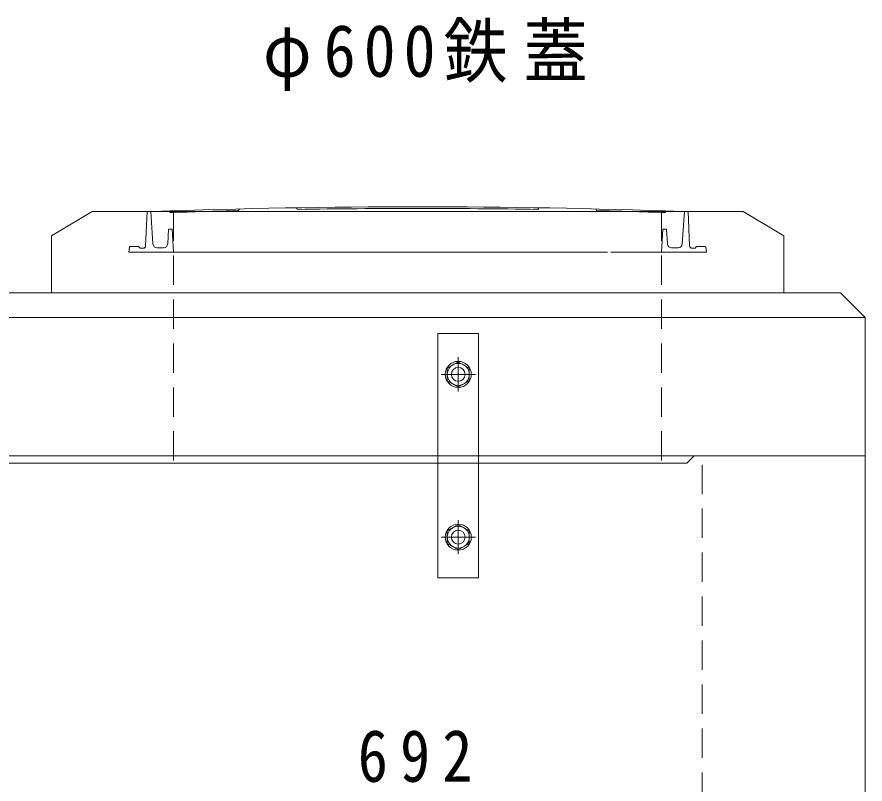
# Model space of a CAD drawing. Units: millimetres, scale not verified. Extents: x -5968 to 5968, y -4228 to 4228.
# Drawn here: x -3158 to -2116, y -1423 to -481 of the extents above; entities that cross this region are included whole.
import ezdxf

# ---------------------------------------------------------------- set-up
doc = ezdxf.new("R2010")
doc.units = ezdxf.units.MM
doc.header["$LTSCALE"] = 30
doc.linetypes.add('CHAIN1', pattern=[8, 5, -1, 1, -1])
doc.linetypes.add('DASHED1', pattern=[1.8, 1.2, -0.6])
doc.layers.add('0-1_製品図', color=4, linetype='Continuous', lineweight=9)
doc.layers.add('0-6_寸法', color=4, linetype='Continuous', lineweight=9)
doc.styles.add('ＭＳ ゴシック', font='')
doc.styles.get('ＭＳ ゴシック').set_extended_font_data('MS Gothic')

msp = doc.modelspace()

# ---------------------------------------------------------------- linework, layer by layer
at = {"layer": '0-1_製品図', "color": 7, "linetype": 'DASHED1'}
for p, q in [((-2965.93, -719.77), (-2965.93, -1028.77)), ((-2365.93, -719.77), (-2365.93, -1028.77)), ((-2315.93, -1660.77), (-2315.93, -1019.77))]:
    msp.add_line(p, q, dxfattribs=at)
at = {"layer": '0-1_製品図', "color": 3}
for p, q in [((-2145.93, -819.77), (-3415.93, -819.77)), ((-2115.93, -849.77), (-2145.93, -819.77)), ((-2115.93, -1019.77), (-2115.93, -849.77)), ((-2325.93, -1019.77), (-3415.93, -1019.77)), ((-2115.93, -1669.77), (-2115.93, -1019.77)), ((-3415.93, -1028.77), (-2334.93, -1028.77))]:
    msp.add_line(p, q, dxfattribs=at)
at = {"layer": '0-1_製品図', "linetype": 'CHAIN1'}
for p, q in [((-2615.93, -898.77), (-2615.93, -940.77)), ((-2615.93, -900.13), (-2615.93, -939.4)), ((-2636.93, -919.77), (-2594.93, -919.77)), ((-2635.56, -919.77), (-2596.29, -919.77)), ((-2615.93, -1098.77), (-2615.93, -1140.77)), ((-2615.93, -1100.13), (-2615.93, -1139.4)), ((-2636.93, -1119.77), (-2594.93, -1119.77)), ((-2635.56, -1119.77), (-2596.29, -1119.77))]:
    msp.add_line(p, q, dxfattribs=at)
at = {"layer": '0-1_製品図', "color": 7}
for p, q in [((-2602.43, -911.97), (-2615.93, -904.18)), ((-2602.43, -927.56), (-2602.43, -911.97)), ((-2602.43, -1111.97), (-2615.93, -1104.18)), ((-2602.43, -1127.56), (-2602.43, -1111.97))]:
    msp.add_line(p, q, dxfattribs=at)
at = {"layer": '0-1_製品図', "color": 3}
for points in [[(-2115.93, -849.77), (-4715.93, -849.77), (-4685.93, -819.77)], [(-4715.93, -1019.77), (-4643.71, -1019.77), (-2115.93, -1019.77)], [(-2334.93, -1028.77), (-2325.93, -1019.77), (-2115.93, -1019.77)]]:
    msp.add_lwpolyline(points, dxfattribs=at)
at = {"layer": '0-1_製品図', "color": 7}
msp.add_lwpolyline([(-2590.93, -869.77), (-2640.93, -869.77), (-2640.93, -1169.77), (-2590.93, -1169.77)], close=True, dxfattribs=at)
for points in [[(-2615.93, -904.18), (-2629.43, -911.97), (-2629.43, -927.56), (-2615.93, -935.36), (-2602.43, -927.56)], [(-2615.93, -1104.18), (-2629.43, -1111.97), (-2629.43, -1127.56), (-2615.93, -1135.36), (-2602.43, -1127.56)]]:
    msp.add_lwpolyline(points, dxfattribs=at)
for centre, radius in [((-2615.93, -919.77), 16), ((-2615.93, -919.77), 16), ((-2615.93, -919.77), 13.5), ((-2615.93, -919.77), 8.5), ((-2615.93, -1119.77), 16), ((-2615.93, -1119.77), 16), ((-2615.93, -1119.77), 13.5), ((-2615.93, -1119.77), 8.5)]:
    msp.add_circle(centre, radius, dxfattribs=at)
at = {"layer": '0-6_寸法', "color": 3, "lineweight": 18}
for p, q in [((-2971.43, -719.08), (-2970.43, -721.05)), ((-2971.43, -719.08), (-2970.43, -721.05)), ((-2884.92, -716.49), (-2885.88, -718.59)), ((-2884.92, -716.49), (-2885.88, -718.59)), ((-2814.93, -715.06), (-2813.89, -717.11)), ((-2516.92, -715.06), (-2517.96, -717.11)), ((-2446.93, -716.49), (-2445.98, -718.59)), ((-2360.43, -719.08), (-2361.43, -721.05))]:
    msp.add_line(p, q, dxfattribs=at)
at = {"layer": '0-6_寸法', "color": 3}
for p, q in [((-3065.93, -719.77), (-3115.93, -749.77)), ((-2265.93, -719.77), (-3065.93, -719.77)), ((-2265.93, -719.77), (-2215.93, -749.77)), ((-3115.93, -819.77), (-3115.93, -749.77)), ((-2215.93, -819.77), (-2215.93, -749.77))]:
    msp.add_line(p, q, dxfattribs=at)
at = {"layer": '0-6_寸法'}
for p, q in [((-2991.24, -759.6), (-2993.93, -719.77)), ((-2340.61, -759.6), (-2337.93, -719.77)), ((-2973.12, -759.59), (-2971.93, -741.27)), ((-2967.43, -741.27), (-2971.93, -741.27)), ((-2965.93, -769.77), (-2967.43, -741.27)), ((-2365.93, -769.77), (-2364.43, -741.27)), ((-2364.43, -741.27), (-2359.93, -741.27)), ((-2358.73, -759.59), (-2359.93, -741.27)), ((-3020.05, -763.63), (-3020.93, -769.77)), ((-2432.65, -769.77), (-3020.93, -769.77)), ((-3019.06, -762.77), (-3008.93, -762.77)), ((-3008.93, -762.77), (-3006.93, -764.77)), ((-3003.31, -764.77), (-3006.93, -764.77)), ((-2978.11, -764.27), (-2986.25, -764.27)), ((-2428.46, -769.77), (-2310.93, -769.77)), ((-2353.74, -764.27), (-2345.6, -764.27)), ((-2328.54, -764.77), (-2324.93, -764.77)), ((-2322.93, -762.77), (-2324.93, -764.77)), ((-2312.79, -762.77), (-2322.93, -762.77)), ((-2311.8, -763.63), (-2310.93, -769.77))]:
    msp.add_line(p, q, dxfattribs=at)
for points in [[(-2993.93, -719.77), (-2998.45, -719.77), (-3000.32, -761.9)], [(-2337.93, -719.77), (-2333.41, -719.77), (-2331.53, -761.9)]]:
    msp.add_lwpolyline(points, dxfattribs=at)
at = {"layer": '0-6_寸法', "color": 3, "lineweight": 18}
for radius, start, end in [(9000, 87.93054, 92.06946), (8998, 91.4007, 91.9393), (8998, 91.4007, 91.9393), (8998, 89.05777, 90.94223), (8998, 88.0607, 88.5993)]:
    msp.add_arc((-2665.93, -9713.9), radius, start, end, dxfattribs=at)
at = {"layer": '0-6_寸法'}
for centre, radius, start, end in [((-2986.25, -759.27), 5, 183.8567, 270), ((-2978.11, -759.27), 5, 270, 356.26851), ((-2353.74, -759.27), 5, 183.73149, 270), ((-2345.6, -759.27), 5, 270, 356.1433), ((-3019.06, -763.77), 1, 90, 171.86945), ((-3003.31, -761.77), 3, 270, 357.45486), ((-2328.54, -761.77), 3, 182.54514, 270), ((-2312.79, -763.77), 1, 8.13055, 90)]:
    msp.add_arc(centre, radius, start, end, dxfattribs=at)

# ---------------------------------------------------------------- texts
at = {"layer": '0-1_製品図', "color": 7, "insert": (-2739.5, -1421.43), "char_height": 64.15, "attachment_point": 7, "style": 'ＭＳ ゴシック'}
msp.add_mtext('\\T1.4;\\W0.85;692', dxfattribs=at)
at = {"layer": '0-6_寸法', "color": 7, "insert": (-2855.94, -571.63), "char_height": 64.15, "attachment_point": 7, "style": 'ＭＳ ゴシック'}
msp.add_mtext('\\T1.25;\\W0.9;φ600鉄蓋', dxfattribs=at)

doc.saveas('drawing.dxf')
